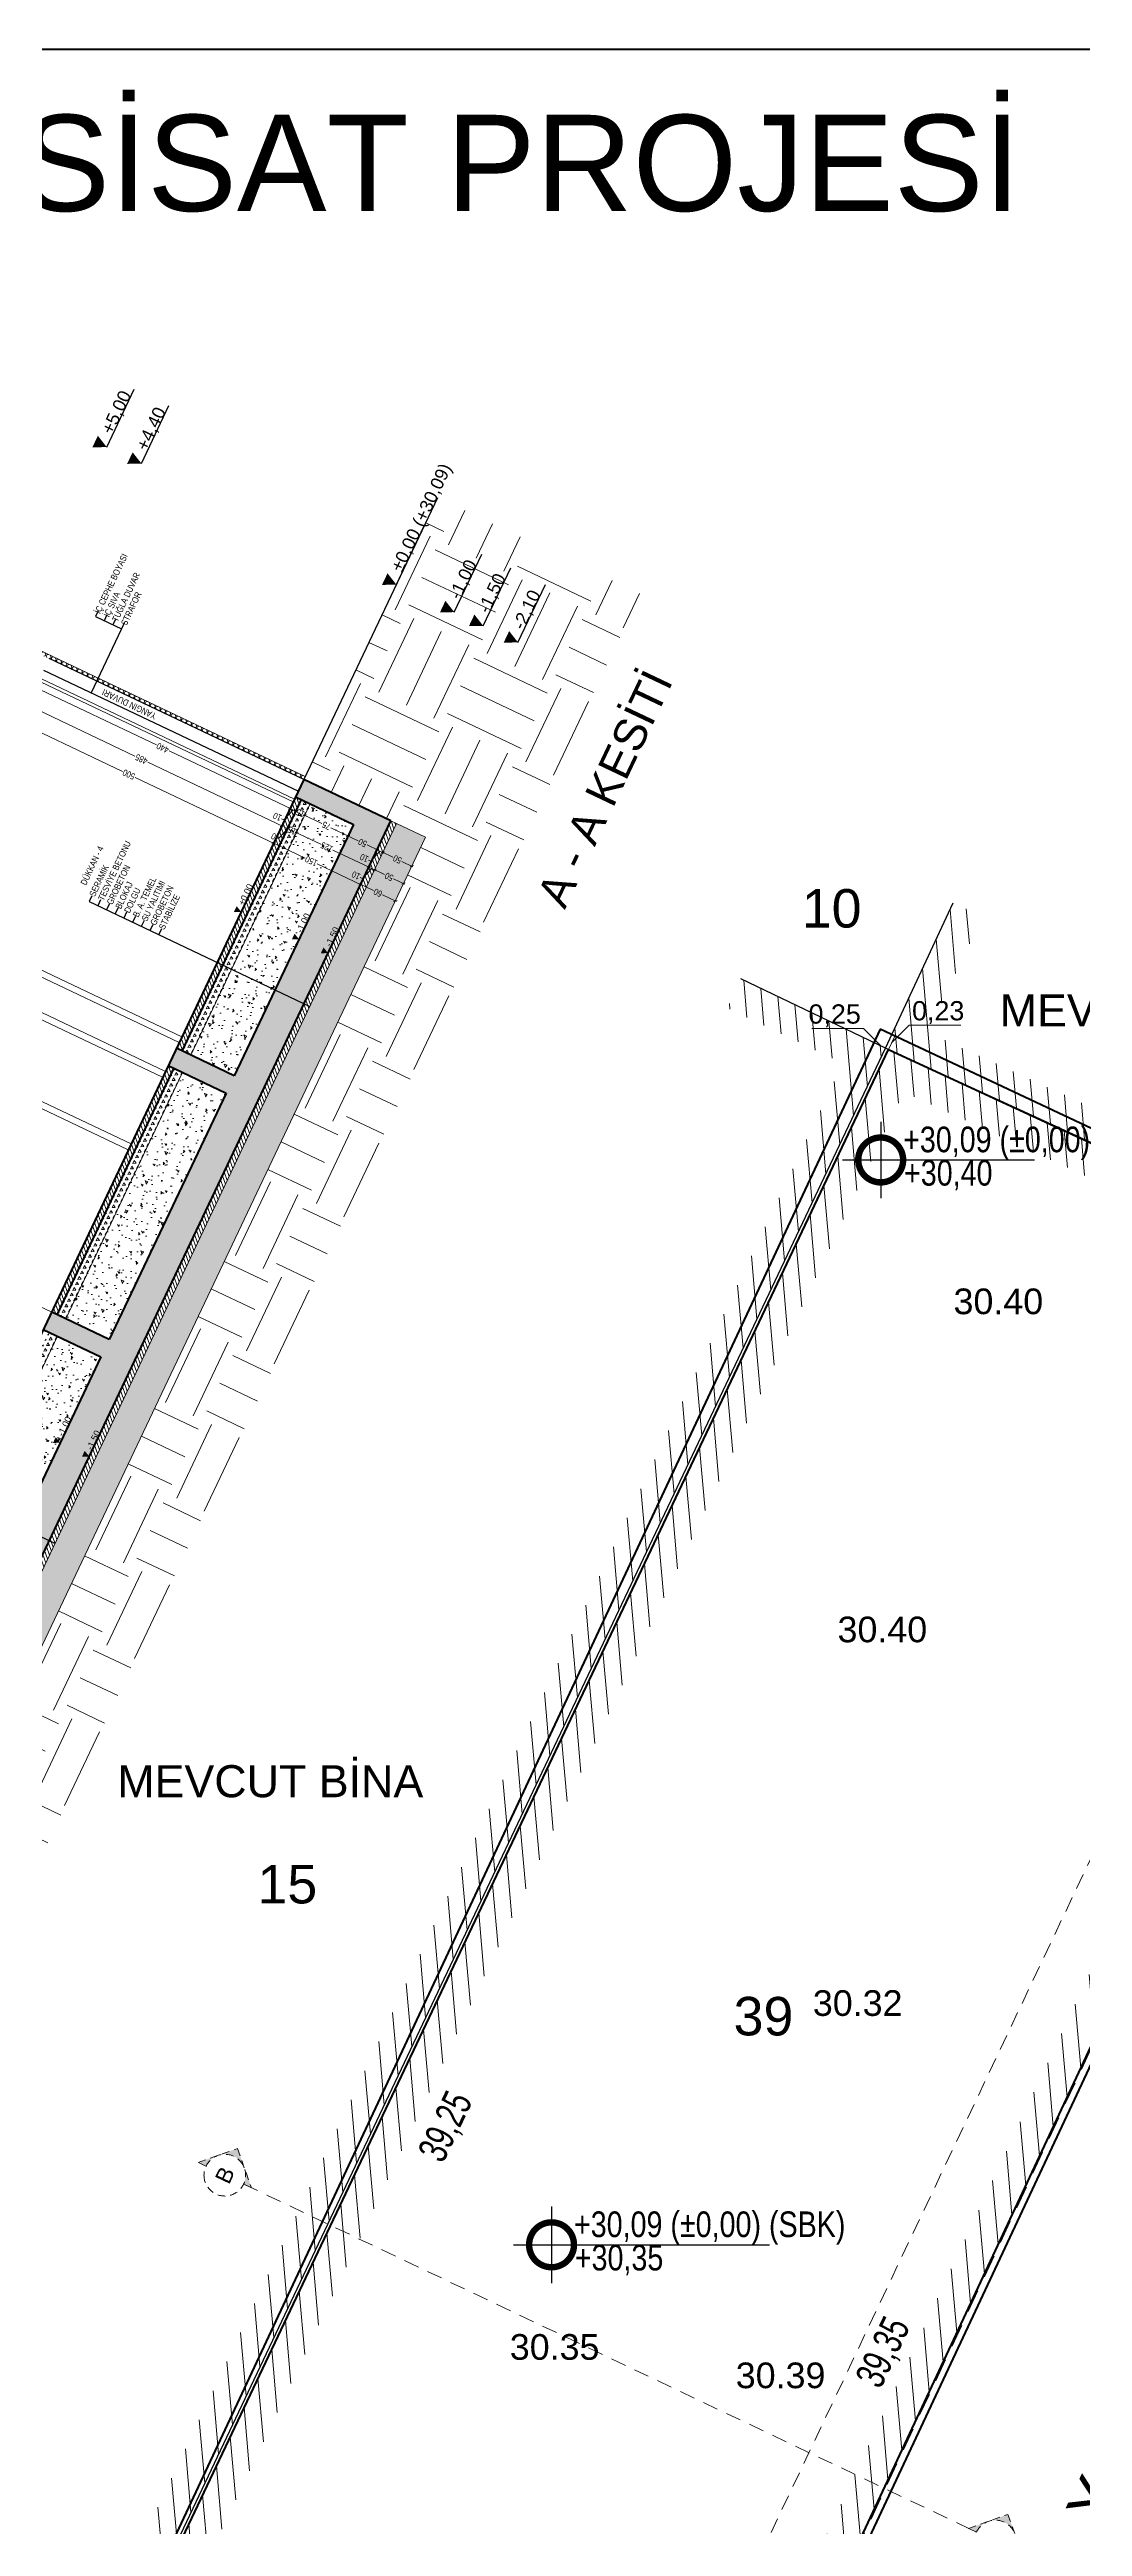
# Model space of a CAD drawing. Extents: x 190767 to 199252, y -247561 to -244711.
# Drawn here: x 192699 to 193236, y -246648 to -245361 of the extents above; entities that cross this region are included whole.
import ezdxf
from ezdxf.enums import TextEntityAlignment as Align

# ---------------------------------------------------------------- set-up
doc = ezdxf.new("R2010")
doc.units = 0
doc.header["$MEASUREMENT"] = 0
doc.linetypes.add('DUZ', pattern=[500, 500])
doc.linetypes.add('Overhead', pattern=[19.84375, 11.90625, -7.9375])
doc.layers.get('0').update_dxf_attribs({"linetype": 'CONTINUOUS'})
doc.layers.get('Defpoints').update_dxf_attribs({"linetype": 'CONTINUOUS'})
for name, color, linetype, lineweight in [('ARAZİ', 252, 'CONTINUOUS', 30), ('BETONARME', 246, 'CONTINUOUS', 40), ('BİNA VAZİYET', 12, 'CONTINUOUS', 60), ('BİNA ÖLÇÜLERİ', 183, 'CONTINUOUS', 15), ('KESİT ÇİZGİLERİ', 202, 'Overhead', 9), ('NKOT', 7, 'CONTINUOUS', 0), ('PARSEL', 2, 'CONTINUOUS', 40), ('SIVA', 7, 'DUZ', 20), ('TARAMA', 4, 'CONTINUOUS', 9), ('VAZİYET ÖLÇÜ', 4, 'CONTINUOUS', 15), ('ÇEKME MESAFESİ', 7, 'Overhead', 9), ('çizgi', 7, 'CONTINUOUS', 50), ('ÖLÇÜ - İÇ', 144, 'CONTINUOUS', 9)]:
    doc.layers.add(name, color=color, linetype=linetype, lineweight=lineweight)
for name, color, linetype in [('Duvar', 7, 'CONTINUOUS'), ('KOT', 1, 'CONTINUOUS'), ('MKDU0', 50, 'CONTINUOUS'), ('YAZI', 7, 'CONTINUOUS')]:
    doc.layers.add(name, color=color, linetype=linetype)
doc.styles.get("Standard").update_dxf_attribs({"font": 'arial.ttf'})
doc.styles.add('YAZI DAR', font='arial.ttf', dxfattribs={"width": 0.7})
doc.styles.add('YAZI DAR-08', font='arial.ttf', dxfattribs={"width": 0.8})
doc.styles.add('YAZI STANDART', font='arial.ttf')
doc.dimstyles.new('1-50 İÇ ÖLÇÜ', dxfattribs={"dimscale": 0, "dimtxt": 10, "dimasz": 4, "dimexe": 2, "dimexo": 0, "dimgap": 2, "dimtad": 0, "dimdec": 0, "dimtxsty": 'YAZI DAR-08', "dimblk": 'OBLIQUE', "dimcen": 0, "dimdle": 2, "dimclrd": 256, "dimclre": 256, "dimclrt": 256, "dimadec": 0, "dimazin": 0, "dimtfac": 1, "dimtdec": 0, "dimtmove": 1, "dimatfit": 3, "dimldrblk": 'OBLIQUE', "dimfxl": 0, "dimlwd": -1, "dimlwe": -1, "dimarcsym": 0})
pattern_1 = [(60, (-19153.829, -4233.98), (-4.7625, 8.248892), [4.7625, -4.7625]), (120, (-19153.829, -4233.98), (-9.525, 5e-09), [4.7625, -4.7625]), (0, (-19156.21, -4229.855), (4.7625, 8.248892), [4.7625, -4.7625])]
pattern_2 = [(45, (-32490.8064, -4233.98), (-3.36759605, 3.36759605), [])]
pattern_3 = [(50, (-19153.83, -4213.98), (36.436934, -3.187817), [3.81, -41.91]), (355, (-19153.83, -4213.98), (-7.048684, 38.21137), [3.048, -33.528117]), (100.45144, (-19150.792, -4214.245), (29.38825, 35.02355), [3.238, -35.61805]), (46.1842, (-19153.83, -4203.82), (54.21581, -8.408466), [5.715, -62.865]), (96.63556, (-19149.31, -4204.52), (47.48083, 49.48522), [4.857, -53.42712]), (351.18415, (-19153.83, -4203.82), (47.48083, 49.48522), [4.57199, -50.29195]), (21, (-19148.75, -4206.36), (30.32288, -20.45304), [3.81, -41.91]), (326, (-19148.75, -4206.36), (12.360406, 36.837593), [3.048, -33.528]), (71.45144, (-19146.222, -4208.064), (42.683284, 16.384554), [3.238, -35.61799]), (37.5, (-19153.829, -4213.98), (0.617721, 16.911008), [0, -33.1216, 0, -34.036, 0, -33.655]), (7.5, (-19153.829, -4213.98), (13.363933, 20.036115), [0, -19.4056, 0, -32.3596, 0, -12.827]), (327.5, (-19165.157, -4213.98), (27.118119, -1.145749), [0, -12.7, 0, -39.624, 0, -52.578]), (317.5, (-19170.237, -4213.98), (29.625836, 5.085298), [0, -16.51, 0, -26.3144, 0, -37.338])]
pattern_4 = [(95, (-18744.005, -8443.025), (-25.303345, -2.213756), [])]

# ---------------------------------------------------------------- blocks, each defined once
blk = doc.blocks.new('fm-kot')
at = {"linetype": 'Continuous'}
blk.add_line((0, 0), (50, 0), dxfattribs=at)
blk.add_lwpolyline([(0, 0, 0, 10, 0), (0, 10, 10, 10, 0)], format="xyseb", dxfattribs=at)
blk.add_attdef('ENTERTEXT:', (10, 1), '', height=10)
blk = doc.blocks.new('_OBLIQUE')
at = {"linetype": 'ByBlock'}
for p, q in [((-0.5, -0.5), (0.5, 0.5)), ((0, 0), (0, 0))]:
    blk.add_line(p, q, dxfattribs=at)
blk = doc.blocks.new('*D75')
at = {"layer": 'Defpoints', "color": 0, "transparency": 16777216}
for p in [(4365.1, 913.7), (4365.1, 473.7), (4365.1, 473.7)]:
    blk.add_point(p, dxfattribs=at)
at = {"layer": 'ÖLÇÜ - İÇ', "transparency": 16777216}
for p, q in [((4365.1, 913.7), (4363.1, 913.7)), ((4365.1, 915.7), (4365.1, 704.7)), ((4365.1, 471.7), (4365.1, 682.8)), ((4365.1, 473.7), (4363.1, 473.7))]:
    blk.add_line(p, q, dxfattribs=at)
at = {"layer": 'ÖLÇÜ - İÇ', "transparency": 16777216, "xscale": 4, "yscale": 4, "zscale": 4}
for p, rotation in [((4365.1, 913.7), 90), ((4365.1, 473.7), 270)]:
    blk.add_blockref('_OBLIQUE', p, dxfattribs=dict(at, rotation=rotation))
at = {"layer": 'ÖLÇÜ - İÇ', "transparency": 16777216, "insert": (4365.1, 693.7), "char_height": 10, "attachment_point": 5, "rotation": 90, "style": 'YAZI DAR-08'}
blk.add_mtext('440', dxfattribs=at)
blk = doc.blocks.new('*D76')
at = {"layer": 'Defpoints', "color": 0, "transparency": 16777216}
for p in [(4365.1, 473.7), (4365.1, 463.7), (4365.1, 463.7)]:
    blk.add_point(p, dxfattribs=at)
at = {"layer": 'ÖLÇÜ - İÇ', "transparency": 16777216}
for p, q in [((4344.8, 474.8), (4344.8, 478.8)), ((4365.1, 468.7), (4344.8, 474.8)), ((4365.1, 473.7), (4363.1, 473.7)), ((4365.1, 463.7), (4363.1, 463.7)), ((4365.1, 475.7), (4365.1, 461.7))]:
    blk.add_line(p, q, dxfattribs=at)
at = {"layer": 'ÖLÇÜ - İÇ', "transparency": 16777216, "xscale": 4, "yscale": 4, "zscale": 4}
for p, rotation in [((4365.1, 473.7), 90), ((4365.1, 463.7), 270)]:
    blk.add_blockref('_OBLIQUE', p, dxfattribs=dict(at, rotation=rotation))
at = {"layer": 'ÖLÇÜ - İÇ', "transparency": 16777216, "insert": (4344.8, 486.2), "char_height": 10, "attachment_point": 5, "rotation": 90, "style": 'YAZI DAR-08'}
blk.add_mtext('10', dxfattribs=at)
blk = doc.blocks.new('*D77')
at = {"layer": 'Defpoints', "color": 0, "transparency": 16777216}
for p in [(4365.1, 463.7), (4365.1, 448.7), (4365.1, 448.7)]:
    blk.add_point(p, dxfattribs=at)
at = {"layer": 'ÖLÇÜ - İÇ', "transparency": 16777216}
for p, q in [((4365.1, 463.7), (4363.1, 463.7)), ((4365.1, 463.7), (4365.1, 467.7)), ((4365.1, 463.7), (4365.1, 463.6)), ((4365.1, 448.7), (4363.1, 448.7)), ((4365.1, 448.7), (4365.1, 448.9)), ((4365.1, 448.7), (4365.1, 444.7))]:
    blk.add_line(p, q, dxfattribs=at)
at = {"layer": 'ÖLÇÜ - İÇ', "transparency": 16777216, "xscale": 4, "yscale": 4, "zscale": 4}
for p, rotation in [((4365.1, 463.7), 270), ((4365.1, 448.7), 90)]:
    blk.add_blockref('_OBLIQUE', p, dxfattribs=dict(at, rotation=rotation))
at = {"layer": 'ÖLÇÜ - İÇ', "transparency": 16777216, "insert": (4365.1, 456.2), "char_height": 10, "attachment_point": 5, "rotation": 90, "style": 'YAZI DAR-08'}
blk.add_mtext('15', dxfattribs=at)
blk = doc.blocks.new('*D78')
at = {"layer": 'Defpoints', "color": 0, "transparency": 16777216}
for p in [(4365.1, 448.7), (4365.1, 373.7), (4365.1, 373.7)]:
    blk.add_point(p, dxfattribs=at)
at = {"layer": 'ÖLÇÜ - İÇ', "transparency": 16777216}
for p, q in [((4365.1, 448.7), (4363.1, 448.7)), ((4365.1, 450.7), (4365.1, 419)), ((4365.1, 371.7), (4365.1, 403.5)), ((4365.1, 373.7), (4363.1, 373.7))]:
    blk.add_line(p, q, dxfattribs=at)
at = {"layer": 'ÖLÇÜ - İÇ', "transparency": 16777216, "xscale": 4, "yscale": 4, "zscale": 4}
for p, rotation in [((4365.1, 448.7), 90), ((4365.1, 373.7), 270)]:
    blk.add_blockref('_OBLIQUE', p, dxfattribs=dict(at, rotation=rotation))
at = {"layer": 'ÖLÇÜ - İÇ', "transparency": 16777216, "insert": (4365.1, 411.2), "char_height": 10, "attachment_point": 5, "rotation": 90, "style": 'YAZI DAR-08'}
blk.add_mtext('75', dxfattribs=at)
blk = doc.blocks.new('*D79')
at = {"layer": 'Defpoints', "color": 0, "transparency": 16777216}
for p in [(4365.1, 373.7), (4365.1, 323.7), (4365.1, 323.7)]:
    blk.add_point(p, dxfattribs=at)
at = {"layer": 'ÖLÇÜ - İÇ', "transparency": 16777216}
for p, q in [((4365.1, 373.7), (4363.1, 373.7)), ((4365.1, 375.7), (4365.1, 356.5)), ((4365.1, 323.7), (4363.1, 323.7)), ((4365.1, 321.7), (4365.1, 341))]:
    blk.add_line(p, q, dxfattribs=at)
at = {"layer": 'ÖLÇÜ - İÇ', "transparency": 16777216, "xscale": 4, "yscale": 4, "zscale": 4}
for p, rotation in [((4365.1, 373.7), 90), ((4365.1, 323.7), 270)]:
    blk.add_blockref('_OBLIQUE', p, dxfattribs=dict(at, rotation=rotation))
at = {"layer": 'ÖLÇÜ - İÇ', "transparency": 16777216, "insert": (4365.1, 348.7), "char_height": 10, "attachment_point": 5, "rotation": 90, "style": 'YAZI DAR-08'}
blk.add_mtext('50', dxfattribs=at)
blk = doc.blocks.new('*D80')
at = {"layer": 'Defpoints', "color": 0, "transparency": 16777216}
for p in [(4365.1, 323.7), (4365.1, 313.7), (4365.1, 313.7)]:
    blk.add_point(p, dxfattribs=at)
at = {"layer": 'ÖLÇÜ - İÇ', "transparency": 16777216}
for p, q in [((4344.8, 324.8), (4344.8, 328.8)), ((4365.1, 318.7), (4344.8, 324.8)), ((4365.1, 323.7), (4363.1, 323.7)), ((4365.1, 313.7), (4363.1, 313.7)), ((4365.1, 325.7), (4365.1, 311.7))]:
    blk.add_line(p, q, dxfattribs=at)
at = {"layer": 'ÖLÇÜ - İÇ', "transparency": 16777216, "xscale": 4, "yscale": 4, "zscale": 4}
for p, rotation in [((4365.1, 323.7), 90), ((4365.1, 313.7), 270)]:
    blk.add_blockref('_OBLIQUE', p, dxfattribs=dict(at, rotation=rotation))
at = {"layer": 'ÖLÇÜ - İÇ', "transparency": 16777216, "insert": (4344.8, 336.2), "char_height": 10, "attachment_point": 5, "rotation": 90, "style": 'YAZI DAR-08'}
blk.add_mtext('10', dxfattribs=at)
blk = doc.blocks.new('*D81')
at = {"layer": 'Defpoints', "color": 0, "transparency": 16777216}
for p in [(4365.1, 313.7), (4365.1, 263.7), (4365.1, 263.7)]:
    blk.add_point(p, dxfattribs=at)
at = {"layer": 'ÖLÇÜ - İÇ', "transparency": 16777216}
for p, q in [((4365.1, 313.7), (4363.1, 313.7)), ((4365.1, 315.7), (4365.1, 296.5)), ((4365.1, 261.7), (4365.1, 281)), ((4365.1, 263.7), (4363.1, 263.7))]:
    blk.add_line(p, q, dxfattribs=at)
at = {"layer": 'ÖLÇÜ - İÇ', "transparency": 16777216, "xscale": 4, "yscale": 4, "zscale": 4}
for p, rotation in [((4365.1, 313.7), 90), ((4365.1, 263.7), 270)]:
    blk.add_blockref('_OBLIQUE', p, dxfattribs=dict(at, rotation=rotation))
at = {"layer": 'ÖLÇÜ - İÇ', "transparency": 16777216, "insert": (4365.1, 288.7), "char_height": 10, "attachment_point": 5, "rotation": 90, "style": 'YAZI DAR-08'}
blk.add_mtext('50', dxfattribs=at)
blk = doc.blocks.new('*D85')
at = {"layer": 'Defpoints', "color": 0, "transparency": 16777216}
for p in [(4335.1, 958.7), (4335.1, 473.7), (4335.1, 473.7)]:
    blk.add_point(p, dxfattribs=at)
at = {"layer": 'ÖLÇÜ - İÇ', "transparency": 16777216}
for p, q in [((4335.1, 958.7), (4333.1, 958.7)), ((4335.1, 960.7), (4335.1, 727.3)), ((4335.1, 471.7), (4335.1, 705.2)), ((4335.1, 473.7), (4333.1, 473.7))]:
    blk.add_line(p, q, dxfattribs=at)
at = {"layer": 'ÖLÇÜ - İÇ', "transparency": 16777216, "xscale": 4, "yscale": 4, "zscale": 4}
for p, rotation in [((4335.1, 958.7), 90), ((4335.1, 473.7), 270)]:
    blk.add_blockref('_OBLIQUE', p, dxfattribs=dict(at, rotation=rotation))
at = {"layer": 'ÖLÇÜ - İÇ', "transparency": 16777216, "insert": (4335.1, 716.2), "char_height": 10, "attachment_point": 5, "rotation": 90, "style": 'YAZI DAR-08'}
blk.add_mtext('485', dxfattribs=at)
blk = doc.blocks.new('*D86')
at = {"layer": 'Defpoints', "color": 0, "transparency": 16777216}
blk.add_point((4335.1, 463.7), dxfattribs=at)
blk.add_point((4335.1, 463.7), dxfattribs=at)
blk.add_point((4335.1, 463.7), dxfattribs=at)
at = {"layer": 'ÖLÇÜ - İÇ', "transparency": 16777216}
for p, q in [((4314.8, 469.8), (4314.8, 473.8)), ((4335.1, 463.7), (4314.8, 469.8)), ((4335.1, 463.7), (4333.1, 463.7)), ((4335.1, 463.7), (4333.1, 463.7)), ((4335.1, 463.7), (4335.1, 467.7)), ((4335.1, 463.7), (4335.1, 459.7))]:
    blk.add_line(p, q, dxfattribs=at)
at = {"layer": 'ÖLÇÜ - İÇ', "transparency": 16777216, "xscale": 4, "yscale": 4, "zscale": 4}
for rotation in [90, 270]:
    blk.add_blockref('_OBLIQUE', (4335.1, 463.7), dxfattribs=dict(at, rotation=rotation))
at = {"layer": 'ÖLÇÜ - İÇ', "transparency": 16777216, "insert": (4314.8, 478.4), "char_height": 10, "attachment_point": 5, "rotation": 90, "style": 'YAZI DAR-08'}
blk.add_mtext('0', dxfattribs=at)
blk = doc.blocks.new('*D87')
at = {"layer": 'Defpoints', "color": 0, "transparency": 16777216}
for p in [(4335.1, 463.7), (4335.1, 448.7), (4335.1, 448.7)]:
    blk.add_point(p, dxfattribs=at)
at = {"layer": 'ÖLÇÜ - İÇ', "transparency": 16777216}
for p, q in [((4335.1, 463.7), (4333.1, 463.7)), ((4335.1, 463.7), (4335.1, 467.7)), ((4335.1, 463.7), (4335.1, 463.6)), ((4335.1, 448.7), (4333.1, 448.7)), ((4335.1, 448.7), (4335.1, 448.9)), ((4335.1, 448.7), (4335.1, 444.7))]:
    blk.add_line(p, q, dxfattribs=at)
at = {"layer": 'ÖLÇÜ - İÇ', "transparency": 16777216, "xscale": 4, "yscale": 4, "zscale": 4}
for p, rotation in [((4335.1, 463.7), 270), ((4335.1, 448.7), 90)]:
    blk.add_blockref('_OBLIQUE', p, dxfattribs=dict(at, rotation=rotation))
at = {"layer": 'ÖLÇÜ - İÇ', "transparency": 16777216, "insert": (4335.1, 456.2), "char_height": 10, "attachment_point": 5, "rotation": 90, "style": 'YAZI DAR-08'}
blk.add_mtext('15', dxfattribs=at)
blk = doc.blocks.new('*D88')
at = {"layer": 'Defpoints', "color": 0, "transparency": 16777216}
for p in [(4335.1, 448.7), (4335.1, 323.7), (4335.1, 323.7)]:
    blk.add_point(p, dxfattribs=at)
at = {"layer": 'ÖLÇÜ - İÇ', "transparency": 16777216}
for p, q in [((4335.1, 448.7), (4333.1, 448.7)), ((4335.1, 450.7), (4335.1, 406.7)), ((4335.1, 321.7), (4335.1, 385.8)), ((4335.1, 323.7), (4333.1, 323.7))]:
    blk.add_line(p, q, dxfattribs=at)
at = {"layer": 'ÖLÇÜ - İÇ', "transparency": 16777216, "xscale": 4, "yscale": 4, "zscale": 4}
for p, rotation in [((4335.1, 448.7), 90), ((4335.1, 323.7), 270)]:
    blk.add_blockref('_OBLIQUE', p, dxfattribs=dict(at, rotation=rotation))
at = {"layer": 'ÖLÇÜ - İÇ', "transparency": 16777216, "insert": (4335.1, 396.2), "char_height": 10, "attachment_point": 5, "rotation": 90, "style": 'YAZI DAR-08'}
blk.add_mtext('125', dxfattribs=at)
blk = doc.blocks.new('*D89')
at = {"layer": 'Defpoints', "color": 0, "transparency": 16777216}
for p in [(4335.1, 323.7), (4335.1, 313.7), (4335.1, 313.7)]:
    blk.add_point(p, dxfattribs=at)
at = {"layer": 'ÖLÇÜ - İÇ', "transparency": 16777216}
for p, q in [((4314.8, 324.8), (4314.8, 328.8)), ((4335.1, 318.7), (4314.8, 324.8)), ((4335.1, 323.7), (4333.1, 323.7)), ((4335.1, 313.7), (4333.1, 313.7)), ((4335.1, 325.7), (4335.1, 311.7))]:
    blk.add_line(p, q, dxfattribs=at)
at = {"layer": 'ÖLÇÜ - İÇ', "transparency": 16777216, "xscale": 4, "yscale": 4, "zscale": 4}
for p, rotation in [((4335.1, 323.7), 90), ((4335.1, 313.7), 270)]:
    blk.add_blockref('_OBLIQUE', p, dxfattribs=dict(at, rotation=rotation))
at = {"layer": 'ÖLÇÜ - İÇ', "transparency": 16777216, "insert": (4314.8, 336.2), "char_height": 10, "attachment_point": 5, "rotation": 90, "style": 'YAZI DAR-08'}
blk.add_mtext('10', dxfattribs=at)
blk = doc.blocks.new('*D90')
at = {"layer": 'Defpoints', "color": 0, "transparency": 16777216}
for p in [(4335.1, 313.7), (4335.1, 263.7), (4335.1, 263.7)]:
    blk.add_point(p, dxfattribs=at)
at = {"layer": 'ÖLÇÜ - İÇ', "transparency": 16777216}
for p, q in [((4335.1, 313.7), (4333.1, 313.7)), ((4335.1, 315.7), (4335.1, 296.5)), ((4335.1, 261.7), (4335.1, 281)), ((4335.1, 263.7), (4333.1, 263.7))]:
    blk.add_line(p, q, dxfattribs=at)
at = {"layer": 'ÖLÇÜ - İÇ', "transparency": 16777216, "xscale": 4, "yscale": 4, "zscale": 4}
for p, rotation in [((4335.1, 313.7), 90), ((4335.1, 263.7), 270)]:
    blk.add_blockref('_OBLIQUE', p, dxfattribs=dict(at, rotation=rotation))
at = {"layer": 'ÖLÇÜ - İÇ', "transparency": 16777216, "insert": (4335.1, 288.7), "char_height": 10, "attachment_point": 5, "rotation": 90, "style": 'YAZI DAR-08'}
blk.add_mtext('50', dxfattribs=at)
blk = doc.blocks.new('*D92')
at = {"layer": 'Defpoints', "color": 0, "transparency": 16777216}
for p in [(4305.1, 973.7), (4305.1, 473.7), (4305.1, 473.7)]:
    blk.add_point(p, dxfattribs=at)
at = {"layer": 'ÖLÇÜ - İÇ', "transparency": 16777216}
for p, q in [((4305.1, 973.7), (4303.1, 973.7)), ((4305.1, 975.7), (4305.1, 734.6)), ((4305.1, 471.7), (4305.1, 712.9)), ((4305.1, 473.7), (4303.1, 473.7))]:
    blk.add_line(p, q, dxfattribs=at)
at = {"layer": 'ÖLÇÜ - İÇ', "transparency": 16777216, "xscale": 4, "yscale": 4, "zscale": 4}
for p, rotation in [((4305.1, 973.7), 90), ((4305.1, 473.7), 270)]:
    blk.add_blockref('_OBLIQUE', p, dxfattribs=dict(at, rotation=rotation))
at = {"layer": 'ÖLÇÜ - İÇ', "transparency": 16777216, "insert": (4305.1, 723.7), "char_height": 10, "attachment_point": 5, "rotation": 90, "style": 'YAZI DAR-08'}
blk.add_mtext('500', dxfattribs=at)
blk = doc.blocks.new('*D93')
at = {"layer": 'Defpoints', "color": 0, "transparency": 16777216}
for p in [(4305.1, 473.7), (4305.1, 323.7), (4305.1, 323.7)]:
    blk.add_point(p, dxfattribs=at)
at = {"layer": 'ÖLÇÜ - İÇ', "transparency": 16777216}
for p, q in [((4305.1, 473.7), (4303.1, 473.7)), ((4305.1, 475.7), (4305.1, 419.2)), ((4305.1, 321.7), (4305.1, 398.3)), ((4305.1, 323.7), (4303.1, 323.7))]:
    blk.add_line(p, q, dxfattribs=at)
at = {"layer": 'ÖLÇÜ - İÇ', "transparency": 16777216, "xscale": 4, "yscale": 4, "zscale": 4}
for p, rotation in [((4305.1, 473.7), 90), ((4305.1, 323.7), 270)]:
    blk.add_blockref('_OBLIQUE', p, dxfattribs=dict(at, rotation=rotation))
at = {"layer": 'ÖLÇÜ - İÇ', "transparency": 16777216, "insert": (4305.1, 408.7), "char_height": 10, "attachment_point": 5, "rotation": 90, "style": 'YAZI DAR-08'}
blk.add_mtext('150', dxfattribs=at)
blk = doc.blocks.new('*D94')
at = {"layer": 'Defpoints', "color": 0, "transparency": 16777216}
for p in [(4305.1, 323.7), (4305.1, 263.7), (4305.1, 263.7)]:
    blk.add_point(p, dxfattribs=at)
at = {"layer": 'ÖLÇÜ - İÇ', "transparency": 16777216}
for p, q in [((4305.1, 323.7), (4303.1, 323.7)), ((4305.1, 325.7), (4305.1, 301.5)), ((4305.1, 261.7), (4305.1, 286)), ((4305.1, 263.7), (4303.1, 263.7))]:
    blk.add_line(p, q, dxfattribs=at)
at = {"layer": 'ÖLÇÜ - İÇ', "transparency": 16777216, "xscale": 4, "yscale": 4, "zscale": 4}
for p, rotation in [((4305.1, 323.7), 90), ((4305.1, 263.7), 270)]:
    blk.add_blockref('_OBLIQUE', p, dxfattribs=dict(at, rotation=rotation))
at = {"layer": 'ÖLÇÜ - İÇ', "transparency": 16777216, "insert": (4305.1, 293.7), "char_height": 10, "attachment_point": 5, "rotation": 90, "style": 'YAZI DAR-08'}
blk.add_mtext('60', dxfattribs=at)
blk = doc.blocks.new('Kot-2')
for p, q in [((0, 14.89), (0, -14.89)), ((-14.89, 0), (40, 0))]:
    blk.add_line(p, q)
at = {"const_width": 2.5}
blk.add_lwpolyline([(-8.75, 0, 1), (8.75, 0, 1)], format="xyb", close=True, dxfattribs=at)
blk.add_attdef('TEXT', (11.16, 3.19), '', height=8)
blk = doc.blocks.new('A$C063F2F33')
h = blk.add_hatch(color=256)
h.dxf.hatch_style = 1
h.paths.add_polyline_path([(0, 78.5), (0, 65, -0.198912), (23, 55.5)])
h.paths.add_polyline_path([(46, 32.5), (23, 55.5, -0.198912), (32.5, 32.5, -0.198912), (23, 9.5)])
h.paths.add_polyline_path([(23, 9.5, -0.198912), (0, 0), (0, -13.5)])
blk.add_lwpolyline([(0, 0), (0, -13.5), (46, 32.5), (0, 78.5), (0, 65)])
blk.add_circle((0, 32.5), 32.5)
blk = doc.blocks.new('A$C177F3499')
at = {"layer": 'TARAMA'}
h = blk.add_hatch(dxfattribs=at)
h.set_pattern_fill('ANSI31', color=256, scale=8, angle=50)
h.set_pattern_definition(pattern_4)
h.paths.add_polyline_path([(2367.5, 4659.4), (2451.8, 4840.7), (2406.4, 4861.6), (2301, 4634.9), (3184.1, 4229.4), (3290.1, 4455.8), (3244.7, 4476.7), (3159.8, 4295.6)])
h = blk.add_hatch(dxfattribs=at)
h.set_pattern_fill('ANSI31', color=256, scale=8, angle=50)
h.set_pattern_definition(pattern_4)
h.paths.add_polyline_path([(2301, 4634.9), (2075.4, 4742.7), (2054, 4697.6), (2234.4, 4611.3), (584.9, 1136.3), (404.4, 1222.2), (382.9, 1177.1), (608.6, 1069.6)])
h = blk.add_hatch(dxfattribs=at)
h.set_pattern_fill('ANSI31', color=256, scale=8, angle=50)
h.set_pattern_definition([(95, (-15842.564, 8754.855), (-25.303345, -2.213756), [])])
h.paths.add_polyline_path([(622.4, 1087), (2305.5, 4632.9), (3163.5, 4236.7), (1494.2, 673.2)])
h.paths.add_polyline_path([(689, 1110.7), (2329.4, 4566.7), (3096.9, 4212.3), (1470.3, 739.9)], flags=16)
at = {"layer": 'BİNA VAZİYET'}
blk.add_lwpolyline([(622.4, 1087), (2305.5, 4632.9), (3163.5, 4236.7), (1494.2, 673.2)], close=True, dxfattribs=at)
at = {"layer": 'Duvar'}
for points in [[(3290.1, 4455.8), (3184.1, 4229.4), (2301, 4634.9), (2406.4, 4861.6)], [(382.9, 1177.1), (608.6, 1069.6), (2301, 4634.9), (2075.4, 4742.7)]]:
    blk.add_lwpolyline(points, dxfattribs=at)
at = {"layer": 'KESİT ÇİZGİLERİ', "ltscale": 2}
for p, q in [((1339.6, 671.9), (3106.2, 4393.9)), ((1300, 2864.2), (2442.8, 2321.8))]:
    blk.add_line(p, q, dxfattribs=at)
at = {"layer": 'KOT'}
for p, q in [((2293.4, 4460.6), (2533.4, 4460.6)), ((1780.1, 2769.6), (2120.1, 2769.6))]:
    blk.add_line(p, q, dxfattribs=at)
at = {"layer": 'PARSEL'}
for p, q in [((2292.5, 4664.4), (609.5, 1069.2)), ((3181.5, 4247.2), (2292.5, 4664.4)), ((1498.5, 653), (3181.5, 4247.2))]:
    blk.add_line(p, q, dxfattribs=at)
at = {"layer": 'VAZİYET ÖLÇÜ'}
for q in [(2282.7, 4643.5), (2315.3, 4653.7)]:
    blk.add_line((2305.5, 4632.8), q, dxfattribs=at)
for points in [[(2294.1, 4638.2), (2266.6, 4665.7), (2185.9, 4665.7)], [(2310.4, 4643.3), (2337.9, 4670.8), (2418.6, 4670.8)]]:
    blk.add_lwpolyline(points, dxfattribs=at)
at = {"layer": 'ÇEKME MESAFESİ', "linetype": 'Overhead', "ltscale": 3}
for p, q in [((619.6, 1081.1), (2305.5, 4632.8)), ((2305.5, 4632.8), (3166, 4237.7)), ((1495.8, 670.8), (3166, 4237.7))]:
    blk.add_line(p, q, dxfattribs=at)
at = {"layer": 'KESİT ÇİZGİLERİ', "xscale": -1, "rotation": 244.6084094853742}
for p in [(1241.2, 2892.1), (2442.8, 2321.8)]:
    blk.add_blockref('A$C063F2F33', p, dxfattribs=at)
at = {"layer": 'KOT'}
ref = blk.add_blockref('Kot-2', (2293.4, 4460.6), dxfattribs=dict(at, xscale=4, yscale=4, zscale=4))
ref.add_attrib('TEXT', '+30,09 (%%P0,00)', dxfattribs={"layer": '0', "height": 40, "style": 'YAZI DAR-08', "width": 0.8}).set_placement((2328.4, 4460.6), align=Align.BOTTOM_LEFT)
ref = blk.add_blockref('Kot-2', (1780.1, 2769.6), dxfattribs=dict(at, xscale=4, yscale=4, zscale=4))
ref.add_attrib('TEXT', '+30,09 (%%P0,00) (SBK)', dxfattribs={"layer": '0', "height": 40, "style": 'YAZI DAR-08', "width": 0.8}).set_placement((1815.1, 2769.6), align=Align.BOTTOM_LEFT)
at = {"lineweight": 0}
blk.add_text('30.39', height=40, dxfattribs=at).set_placement((2067.4, 2546.1, 2744.2))
at = {"layer": 'BİNA ÖLÇÜLERİ', "style": 'YAZI DAR', "width": 0.7}
for s, p in [('39,25', (1613.9, 2954.5)), ('39,35', (2296.2, 2602.7))]:
    blk.add_text(s, height=45, rotation=64.6078, dxfattribs=at).set_placement(p, align=Align.MIDDLE_CENTER)
at = {"layer": 'KESİT ÇİZGİLERİ', "style": 'YAZI STANDART'}
blk.add_text('B', height=25, rotation=64.6084, dxfattribs=at).set_placement((1270.6, 2878.2), align=Align.MIDDLE_CENTER)
at = {"layer": 'KOT', "style": 'YAZI DAR-08', "width": 0.8}
for s, p in [('+30,40', (2329.8, 4440.6)), ('+30,35', (1816.4, 2749.6))]:
    blk.add_text(s, height=40, dxfattribs=at).set_placement(p, align=Align.MIDDLE_LEFT)
at = {"layer": 'NKOT', "lineweight": 0}
for s, p in [('30.40', (2407, 4220.2, 2745.5)), ('30.40', (2226.1, 3708.8, 2745.3)), ('30.32', (2187.6, 3126.4, 2736.9)), ('30.35', (1715, 2590.4, 2740.3))]:
    blk.add_text(s, height=40, dxfattribs=at).set_placement(p)
at = {"layer": 'VAZİYET ÖLÇÜ'}
for s, p in [('0,25', (2221.6, 4688.1)), ('0,23', (2383.1, 4693.2))]:
    blk.add_text(s, height=30, dxfattribs=at).set_placement(p, align=Align.MIDDLE_CENTER)
at = {"layer": 'YAZI'}
for s, height, p in [('10', 60, (2170.3, 4822.8, -206.3)), ('MEVCUT BİNA', 50, (2479.1, 4668.7, -206.3)), ('MEVCUT BİNA', 50, (1102.8, 3467.2, -206.3)), ('15', 60, (1321.5, 3301.7, -206.3)), ('39', 60, (2064, 3096, -206.3))]:
    blk.add_text(s, height=height, dxfattribs=at).set_placement(p)
blk.add_text('YOL', height=70, rotation=64.8787, dxfattribs=at).set_placement((2653.9, 2430.4), align=Align.MIDDLE_CENTER)
blk = doc.blocks.new('A$C68025377')
at = {"layer": 'TARAMA'}
h = blk.add_hatch(dxfattribs=at)
h.set_pattern_fill('ANSI37', color=256, scale=2, style=0)
h.set_pattern_definition([(45, (-32490.8064, -4233.98), (-4.4901281, 4.4901281), []), (135, (-32490.8064, -4233.98), (-4.4901281, -4.4901281), [])])
h.paths.add_polyline_path([(4420.1, 1443.7), (4415.1, 1443.7), (4415.1, 1323.7), (4415.1, 1318.7), (4415.1, 1263.7), (4415.1, 973.7), (4415.1, 968.7), (4415.1, 913.7), (4415.1, 473.7), (4420.1, 473.7)])
h = blk.add_hatch(dxfattribs=at)
h.set_pattern_fill('EARTH', color=256, scale=20, style=0)
h.set_pattern_definition([(0, (-19153.83, -1397.68), (127, 127), [127, -127]), (0, (-19153.83, -1350.05), (127, 127), [127, -127]), (0, (-19153.83, -1302.43), (127, 127), [127, -127]), (90, (-19137.95, -1286.55), (-127, 127), [127, -127]), (90, (-19090.33, -1286.55), (-127, 127), [127, -127]), (90, (-19042.7, -1286.55), (-127, 127), [127, -127])])
h.paths.add_polyline_path([(4415.1, 473.7), (4415.1, 263.7), (431.3, 263.7), (431.3, 323.7), (271.3, 473.7), (-0.2, 473.7), (1.3, 123.7), (4901.3, 123.7), (4901.3, 473.7)])
h = blk.add_hatch(dxfattribs=at)
h.set_pattern_fill('ANSI33', color=256, scale=2, style=0)
h.set_pattern_definition([(45, (-19153.829, -4213.98), (-8.980256, 8.980256), []), (45, (-19144.849, -4213.98), (-8.980256, 8.980256), [6.35, -3.175])])
h.paths.add_polyline_path([(4415.1, 323.7), (4415.1, 473.7), (4385.1, 473.7), (4385.1, 373.7), (3951.3, 373.7), (3951.3, 473.7), (3921.3, 473.7), (3921.3, 373.7), (3496.3, 373.7), (3496.3, 473.7), (3466.3, 473.7), (3466.3, 373.7), (3011.3, 373.7), (3011.3, 473.7), (2981.3, 473.7), (2981.3, 373.7), (2631.3, 373.7), (2631.3, 473.7), (2601.3, 473.7), (2601.3, 373.7), (2286.3, 373.7), (2286.3, 473.7), (2256.3, 473.7), (2256.3, 373.7), (1906.3, 373.7), (1906.3, 473.7), (1876.3, 473.7), (1876.3, 373.7), (1421.3, 373.7), (1421.3, 473.7), (1391.3, 473.7), (1391.3, 373.7), (966.3, 373.7), (966.3, 473.7), (936.3, 473.7), (936.3, 373.7), (511.3, 373.7), (511.3, 473.7), (481.3, 473.7), (481.3, 323.7)])
h = blk.add_hatch(dxfattribs=at)
h.set_pattern_fill('TRIANG', color=256, style=0)
h.set_pattern_definition(pattern_1)
h.paths.add_polyline_path([(3011.3, 463.7), (3011.3, 448.7), (3466.3, 448.7), (3466.3, 463.7)])
h = blk.add_hatch(dxfattribs=at)
h.set_pattern_fill('ANSI31', color=256, scale=1.5, style=0)
h.set_pattern_definition(pattern_2)
h.paths.add_polyline_path([(3496.3, 473.7), (3496.3, 463.7), (3921.3, 463.7), (3921.3, 473.7)])
h = blk.add_hatch(dxfattribs=at)
h.set_pattern_fill('TRIANG', color=256, style=0)
h.set_pattern_definition(pattern_1)
h.paths.add_polyline_path([(3496.3, 463.7), (3496.3, 448.7), (3921.3, 448.7), (3921.3, 463.7)])
h = blk.add_hatch(dxfattribs=at)
h.set_pattern_fill('ANSI31', color=256, scale=1.5, style=0)
h.set_pattern_definition(pattern_2)
h.paths.add_polyline_path([(3951.3, 473.7), (3951.3, 463.7), (4385.1, 463.7), (4385.1, 473.7)])
h = blk.add_hatch(dxfattribs=at)
h.set_pattern_fill('TRIANG', color=256, style=0)
h.set_pattern_definition(pattern_1)
h.paths.add_polyline_path([(4385.1, 448.7), (4385.1, 463.7), (3951.3, 463.7), (3951.3, 448.7)])
h = blk.add_hatch(dxfattribs=at)
h.set_pattern_fill('AR-CONC', color=256, scale=0.2, style=0)
h.set_pattern_definition(pattern_3)
h.paths.add_polyline_path([(3011.3, 448.7), (3011.3, 373.7), (3466.3, 373.7), (3466.3, 448.7)])
h = blk.add_hatch(dxfattribs=at)
h.set_pattern_fill('AR-CONC', color=256, scale=0.2, style=0)
h.set_pattern_definition(pattern_3)
h.paths.add_polyline_path([(3496.3, 448.7), (3496.3, 373.7), (3921.3, 373.7), (3921.3, 448.7)])
h = blk.add_hatch(dxfattribs=at)
h.set_pattern_fill('AR-CONC', color=256, scale=0.2, style=0)
h.set_pattern_definition(pattern_3)
h.paths.add_polyline_path([(3951.3, 448.7), (3951.3, 373.7), (4385.1, 373.7), (4385.1, 448.7)])
h = blk.add_hatch(dxfattribs=at)
h.set_pattern_fill('ANSI31', color=256, scale=1.5, style=0)
h.set_pattern_definition([(45, (-26979.4797, 2593.6176), (-3.36759605, 3.36759605), [])])
h.paths.add_polyline_path([(4415.1, 313.7), (4415.1, 323.7), (431.3, 323.7), (431.3, 313.7)])
h = blk.add_hatch(dxfattribs=at)
h.set_pattern_fill('GRAVEL', color=256, scale=2, style=0)
h.set_pattern_definition([(228.012788, (-26942.9037, 2644.4176), (-406.40000003, -457.19999997), [6.83443, -676.60967]), (184.969741, (-26947.4757, 2639.3376), (609.59999976, 50.8000029), [11.728094, -1161.08098]), (132.510447, (-26959.1597, 2638.3216), (508.0000002, -558.7999998), [8.26963, -818.694456]), (267.273689, (-26978.9717, 2625.6216), (50.8000001, 1016), [10.68009, -1057.32875]), (292.833654, (-26979.4797, 2614.9536), (-254.00000002, 609.6), [10.472674, -1036.796155]), (357.273689, (-26975.4157, 2605.3016), (-1016, 50.8000001), [10.68009, -1057.32875]), (37.6942405, (-26964.7477, 2604.7936), (-660.39999997, -508.00000004), [14.12387, -1398.26231]), (72.2553284, (-26953.5717, 2613.4296), (355.6000001, 1117.59999997), [13.33439, -1320.10513]), (121.429566, (-26949.5077, 2626.1296), (-406.40000006, 660.39999996), [10.71626, -1060.910914]), (175.236358, (-26955.0957, 2635.2736), (558.8, -50.8000001), [12.234266, -599.47874]), (222.397438, (-26967.2877, 2636.2896), (-609.59999998, -558.80000002), [15.82156, -1566.33545]), (138.814075, (-26928.6797, 2625.1136), (-355.6, 304.8), [5.40009, -534.61132]), (171.469234, (-26932.7437, 2628.6696), (660.40000002, -101.59999988), [10.27364, -1017.09278]), (225, (-26942.904, 2630.194), (-7e-15, -50.8), [7.18419, -64.65786]), (203.19859, (-26946.46, 2636.2896), (254, 101.6), [3.86883, -383.01245]), (291.80141, (-26950.016, 2634.766), (-50.8, 152.4), [5.47131, -268.09506]), (30.963757, (-26947.984, 2629.686), (152.4, 101.6), [8.88639, -287.32596]), (161.56505, (-26940.364, 2634.258), (101.6, -50.8), [6.42574, -154.21796]), (16.38954, (-26979.4797, 2634.7656), (508, 152.4), [9.00176, -891.17653]), (70.346176, (-26970.8437, 2637.3056), (-203.20000002, -558.8), [7.55198, -747.64431]), (293.19859, (-26940.364, 2644.4176), (-101.6, 254), [7.7376, -379.14367]), (343.61046, (-26937.3157, 2637.3056), (-508, 152.39999996), [9.00176, -891.17653]), (339.443955, (-26979.48, 2603.2696), (-254, 101.6), [8.6807, -425.35469]), (294.77514, (-26971.3517, 2600.2216), (-254.0000003, 558.79999986), [7.27344, -720.07187]), (66.80141, (-26939.856, 2593.6176), (101.6, 254), [7.7376, -379.14367]), (17.354025, (-26936.8077, 2600.7296), (-660.4, -203.20000004), [8.515655, -843.04752]), (69.443955, (-26964.748, 2593.6176), (-101.6, -254), [4.34035, -429.69504]), (101.309932, (-26942.904, 2593.618), (-50.8, 203.2), [2.59029, -256.4399]), (165.963757, (-26943.412, 2596.158), (152.4, -50.8), [10.47267, -198.98109]), (186.009006, (-26953.5717, 2598.6976), (508, 50.80000003), [9.70534, -960.8273]), (303.69007, (-26947.984, 2625.114), (-50.8, 101.6), [7.32648, -175.83553]), (353.1572266, (-26943.9197, 2619.0176), (863.6, -101.59999995), [12.791135, -1266.32018]), (60.945396, (-26931.2197, 2617.4936), (-203.2, -355.6), [5.230165, -517.78785]), (90, (-26928.68, 2622.066), (-50.8, 50.8), [3.048, -47.752]), (120.256437, (-26954.5877, 2600.2216), (203.19999998, -355.6), [7.05734, -698.678815]), (48.012787, (-26958.1437, 2606.3176), (406.40000003, 457.19999997), [13.66886, -669.77524]), (0, (-26949, 2616.48), (50.8, 50.8), [13.208, -37.592]), (325.304846, (-26935.7917, 2616.4776), (508.0000002, -355.59999973), [8.03219, -795.186334]), (254.054604, (-26929.188, 2611.9056), (-50.8, -203.2), [7.39658, -362.433]), (207.645975, (-26931.2197, 2604.7936), (-965.20000004, -507.99999993), [12.0429, -1192.24929]), (175.426079, (-26941.8877, 2599.2056), (-660.4, 50.8), [12.74059, -1261.31693])])
h.paths.add_polyline_path([(4415.1, 263.7), (4415.1, 313.7), (431.3, 313.7), (431.3, 263.7)])
at = {"layer": 'ARAZİ'}
blk.add_line((4901.3, 473.7), (4415.1, 473.7), dxfattribs=at)
at = {"layer": 'BETONARME'}
for p, q in [((4415.1, 473.7), (481.3, 473.7)), ((3466.3, 473.7), (3466.3, 373.7)), ((3496.3, 373.7), (3496.3, 473.7)), ((3496.3, 463.7), (3921.3, 463.7)), ((3921.3, 473.7), (3921.3, 373.7)), ((3951.3, 373.7), (3951.3, 473.7)), ((3951.3, 463.7), (4385.1, 463.7)), ((4385.1, 473.7), (4385.1, 373.7)), ((4415.1, 323.7), (4415.1, 473.7)), ((3466.3, 373.7), (3011.3, 373.7)), ((3921.3, 373.7), (3496.3, 373.7)), ((4385.1, 373.7), (3951.3, 373.7)), ((481.3, 323.7), (4415.1, 323.7))]:
    blk.add_line(p, q, dxfattribs=at)
at = {"layer": 'Duvar'}
for p, q in [((4395.1, 913.7), (4395.1, 473.7)), ((4415.1, 473.7), (4415.1, 913.7))]:
    blk.add_line(p, q, dxfattribs=at)
at = {"layer": 'SIVA'}
for p, q in [((4420.1, 473.7), (4420.1, 1443.7)), ((3911.3, 473.7), (3911.3, 958.7)), ((3961.3, 473.7), (3961.3, 958.7)), ((4381.3, 473.7), (4381.3, 958.7)), ((3496.3, 473.7), (3496.3, 913.7)), ((3901.3, 473.7), (3901.3, 908.7)), ((3971.3, 473.7), (3971.3, 908.7)), ((4376.3, 473.7), (4376.3, 908.7)), ((3776.3, 473.7), (3776.3, 723.7)), ((3786.3, 723.7), (3786.3, 473.7)), ((3011.3, 448.7), (3466.3, 448.7)), ((3496.3, 448.7), (3921.3, 448.7)), ((3951.3, 448.7), (4385.1, 448.7)), ((4415.1, 313.7), (431.3, 313.7))]:
    blk.add_line(p, q, dxfattribs=at)
blk.add_lwpolyline([(271.3, 473.7), (431.3, 323.7), (431.3, 313.7), (431.3, 263.7), (4415.1, 263.7), (4415.1, 313.7), (4415.1, 323.7)], dxfattribs=at)
at = {"layer": 'YAZI'}
for p, q in [((4515.1, 876.2), (4505.1, 876.2)), ((4505.1, 876.2), (4505.1, 831.2)), ((4515.1, 861.2), (4505.1, 861.2)), ((4515.1, 831.2), (4395.1, 831.2)), ((4515.1, 846.2), (4505.1, 846.2)), ((3173, 694.6), (3173, 313.7)), ((4099.5, 694.6), (4099.5, 313.7)), ((4109.5, 694.6), (4099.5, 694.6)), ((4109.5, 679.6), (4099.5, 679.6)), ((4109.5, 664.6), (4099.5, 664.6)), ((4109.5, 649.6), (4099.5, 649.6)), ((4109.5, 634.6), (4099.5, 634.6)), ((4109.5, 619.6), (4099.5, 619.6)), ((4109.5, 604.6), (4099.5, 604.6)), ((4109.5, 589.6), (4099.5, 589.6)), ((4109.5, 574.6), (4099.5, 574.6))]:
    blk.add_line(p, q, dxfattribs=at)
at = {"layer": 'KOT'}
ref = blk.add_blockref('fm-kot', (4751.3, 973.7), dxfattribs=dict(at, xscale=2, yscale=2, zscale=2))
ref.add_attrib('ENTERTEXT:', '+5,00', (4771.3, 973.7), dxfattribs={"layer": '0', "height": 20})
ref = blk.add_blockref('fm-kot', (4751.3, 913.7), dxfattribs=dict(at, xscale=2, yscale=2, zscale=2))
ref.add_attrib('ENTERTEXT:', '+4,40', (4771.3, 913.7), dxfattribs={"layer": '0', "height": 20})
ref = blk.add_blockref('fm-kot', (4751.3, 473.7), dxfattribs=dict(at, xscale=2, yscale=2, zscale=2))
ref.add_attrib('ENTERTEXT:', '%%p0,00 (+30,09)', (4771.3, 473.7), dxfattribs={"layer": '0', "height": 20})
ref = blk.add_blockref('fm-kot', (4186.7, 473.7), dxfattribs=at)
ref.add_attrib('ENTERTEXT:', '%%p0,00', (4196.7, 473.7), dxfattribs={"layer": '0', "height": 10})
ref = blk.add_blockref('fm-kot', (3318.1, 373.7), dxfattribs=at)
ref.add_attrib('ENTERTEXT:', '-1,00', (3328.1, 373.7), dxfattribs={"layer": '0', "height": 10})
ref = blk.add_blockref('fm-kot', (4186.7, 373.7), dxfattribs=at)
ref.add_attrib('ENTERTEXT:', '-1,00', (4196.7, 373.7), dxfattribs={"layer": '0', "height": 10})
ref = blk.add_blockref('fm-kot', (4751.3, 373.7), dxfattribs=dict(at, xscale=2, yscale=2, zscale=2))
ref.add_attrib('ENTERTEXT:', '-1,00', (4771.3, 373.7), dxfattribs={"layer": '0', "height": 20})
ref = blk.add_blockref('fm-kot', (4751.3, 323.7), dxfattribs=dict(at, xscale=2, yscale=2, zscale=2))
ref.add_attrib('ENTERTEXT:', '-1,50', (4771.3, 323.7), dxfattribs={"layer": '0', "height": 20})
ref = blk.add_blockref('fm-kot', (3318.1, 323.7), dxfattribs=at)
ref.add_attrib('ENTERTEXT:', '-1,50', (3328.1, 323.7), dxfattribs={"layer": '0', "height": 10})
ref = blk.add_blockref('fm-kot', (4186.7, 323.7), dxfattribs=at)
ref.add_attrib('ENTERTEXT:', '-1,50', (4196.7, 323.7), dxfattribs={"layer": '0', "height": 10})
ref = blk.add_blockref('fm-kot', (4751.3, 263.7), dxfattribs=dict(at, xscale=2, yscale=2, zscale=2))
ref.add_attrib('ENTERTEXT:', '-2,10', (4771.3, 263.7), dxfattribs={"layer": '0', "height": 20})
at = {"layer": 'YAZI', "style": 'YAZI DAR-08', "width": 0.8}
for s, p in [('İÇ SIVA', (4553.9, 861.2)), ('TUĞLA DUVAR', (4594.4, 846.2)), ('İÇ CEPHE BOYASI', (4612.6, 876.2)), ('STRAFOR', (4568.1, 831.2))]:
    blk.add_text(s, height=10, dxfattribs=at).set_placement(p, align=Align.MIDDLE_RIGHT)
blk.add_text('YANGIN DUVARI', height=10, rotation=90, dxfattribs=at).set_placement((4404.3, 770.2), align=Align.MIDDLE_CENTER)
for s, p in [('SERAMİK', (4109.5, 694.6)), ('DÜKKAN - 4', (4119.5, 714.6)), ('TESVİYE BETONU', (4109.5, 679.6)), ('GROBETON', (4109.5, 664.6)), ('BLOKAJ', (4109.5, 649.6)), ('DOLGU', (4109.5, 634.6)), ('B. A. TEMEL', (4109.5, 619.6)), ('SU YALITIMI', (4109.5, 604.6)), ('STABİLİZE', (4109.5, 574.6)), ('GROBETON', (4109.5, 589.6))]:
    blk.add_text(s, height=10, dxfattribs=at).set_placement(p, align=Align.MIDDLE_LEFT)
at = {"layer": 'YAZI', "style": 'YAZI STANDART'}
blk.add_text('A - A KESİTİ', height=50, dxfattribs=at).set_placement((4801.3, 43.7), align=Align.MIDDLE_RIGHT)
at = {"layer": 'ÖLÇÜ - İÇ'}
for base, p1, p2, picture, middle in [((4305.1, 473.7), (4305.1, 973.7), (4305.1, 473.7), '*D92', (4305.1, 723.7)), ((4335.1, 473.7), (4335.1, 958.7), (4335.1, 473.7), '*D85', (4335.1, 716.2)), ((4365.1, 473.7), (4365.1, 913.7), (4365.1, 473.7), '*D75', (4365.1, 693.7)), ((4335.0779382, 463.7442727), (4335.0779382, 463.7442727), (4335.0779382, 463.7442727), '*D86', (4314.7607486, 475.8394295)), ((4335.1, 448.7), (4335.1, 463.7), (4335.1, 448.7), '*D87', (4335.1, 456.2)), ((4365.1, 463.7), (4365.1, 473.7), (4365.1, 463.7), '*D76', (4344.8, 480.8)), ((4365.1, 448.7), (4365.1, 463.7), (4365.1, 448.7), '*D77', (4365.1, 456.2)), ((4365.1, 373.7), (4365.1, 448.7), (4365.1, 373.7), '*D78', (4365.1, 411.2)), ((4365.1, 323.7), (4365.1, 373.7), (4365.1, 323.7), '*D79', (4365.1, 348.7)), ((4305.1, 263.7), (4305.1, 323.7), (4305.1, 263.7), '*D94', (4305.1, 293.7)), ((4335.1, 313.7), (4335.1, 323.7), (4335.1, 313.7), '*D89', (4314.8, 330.8)), ((4335.1, 263.7), (4335.1, 313.7), (4335.1, 263.7), '*D90', (4335.1, 288.7)), ((4365.1, 313.7), (4365.1, 323.7), (4365.1, 313.7), '*D80', (4344.8, 330.8)), ((4365.1, 263.7), (4365.1, 313.7), (4365.1, 263.7), '*D81', (4365.1, 288.7))]:
    dim = blk.add_linear_dim(base=base, p1=p1, p2=p2, angle=90, dimstyle='1-50 İÇ ÖLÇÜ', override={"dimscale": 1}, dxfattribs=at)
    dim.commit()
    dim.dimension.update_dxf_attribs({"geometry": picture, "text_midpoint": middle})
for base, p1, p2, picture, middle in [((4305.1, 323.7), (4305.1, 473.7), (4305.1, 323.7), '*D93', (4305.1, 408.7)), ((4335.1, 323.7), (4335.1, 448.7), (4335.1, 323.7), '*D88', (4335.1, 396.2))]:
    dim = blk.add_linear_dim(base=base, p1=p1, p2=p2, angle=90, dimstyle='1-50 İÇ ÖLÇÜ', override={"dimscale": 1}, dxfattribs=at)
    dim.commit()
    dim.dimension.update_dxf_attribs({"geometry": picture, "text_midpoint": middle, "dimtype": 128})

msp = doc.modelspace()

# ---------------------------------------------------------------- linework, layer by layer
at = {"layer": 'çizgi'}
msp.add_line((193624.2, -245361.3), (191751.8, -245361.3), dxfattribs=at)

# ---------------------------------------------------------------- block references
at = {"layer": 'MKDU0', "ltscale": 0.03, "xscale": 0.3332999999999999, "yscale": 0.3332999999999999, "zscale": 0.3332999999999999, "rotation": 64.60793727553778}
msp.add_blockref('A$C68025377', (192343, -247137.6), dxfattribs=at)
at = {"layer": 'MKDU0', "ltscale": 0.03, "xscale": 0.3333, "yscale": 0.3333, "zscale": 0.3333}
msp.add_blockref('A$C177F3499', (192366.8, -247424.9), dxfattribs=at)

# ---------------------------------------------------------------- texts
at = {"layer": 'MKDU0', "ltscale": 0.03, "style": 'YAZI STANDART'}
msp.add_text("SUAT ÖZMEN ' E AİT TESİSAT PROJESİ", height=50, dxfattribs=at).set_placement((191890.7, -245420.2), align=Align.MIDDLE_LEFT)

doc.saveas('drawing.dxf')
